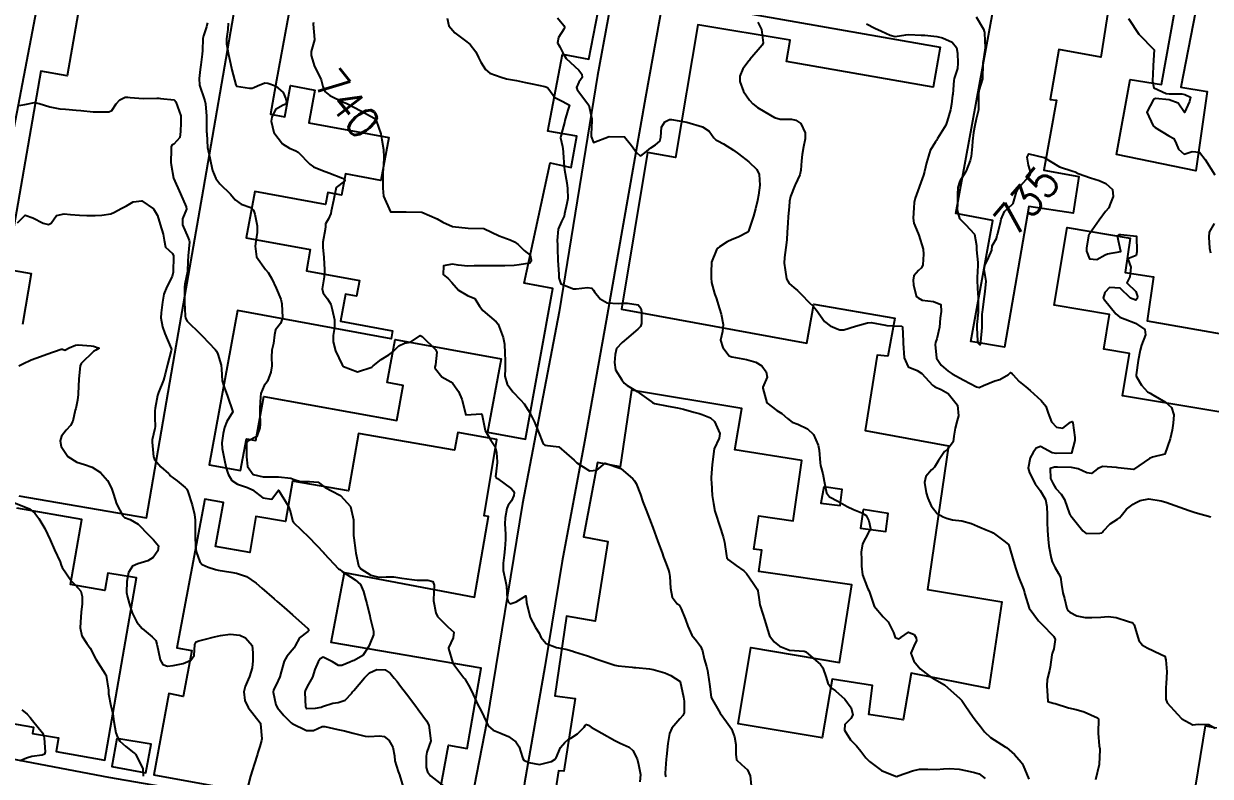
# Model space of a CAD drawing. Header units: metres. Extents: x 307586 to 320046, y 7427249 to 7434250.
# Drawn here: x 310984.7 to 311137.4, y 7432153.3 to 7432250.1 of the extents above; entities that cross this region are included whole.
import ezdxf
from ezdxf.enums import TextEntityAlignment as Align

# ---------------------------------------------------------------- set-up
doc = ezdxf.new("R2010")
doc.units = ezdxf.units.M
doc.header["$MEASUREMENT"] = 0
for name, color, linetype in [('Cotas', 45, 'Continuous'), ('Curvas de Nivel 1m', 11, 'Continuous'), ('Curvas de Nivel 5m', 15, 'Continuous'), ('Edificações', 30, 'Continuous'), ('Vias Primárias', 230, 'Continuous')]:
    doc.layers.add(name, color=color, linetype=linetype)
doc.styles.add('Style-STANDARD', font='STANDARD.shx')

msp = doc.modelspace()

# ---------------------------------------------------------------- linework, layer by layer
at = {"layer": 'Curvas de Nivel 1m', "flags": 128}
for points, elevation in [([(311008.3, 7432250.23), (311008.28, 7432250.12), (311008.17, 7432249.74), (311007.79, 7432248.59), (311007.73, 7432248.23), (311007.66, 7432246.7), (311007.63, 7432246.23), (311007.48, 7432244.86), (311007.38, 7432244.24), (311007.23, 7432243.09), (311007.31, 7432242.24), (311007.92, 7432240.36), (311007.97, 7432240.23), (311008.05, 7432239.84), (311008.19, 7432238.23), (311008.19, 7432236.41), (311008.2, 7432236.23), (311008.22, 7432236), (311008.32, 7432234.22), (311008.61, 7432232.87), (311008.76, 7432232.22), (311008.97, 7432231.24), (311009.38, 7432230.21), (311009.92, 7432229.53), (311011.26, 7432228.19), (311011.9, 7432227.46), (311012.64, 7432226.92), (311013.89, 7432226.47), (311014.23, 7432226.15), (311014.4, 7432225.61), (311014.69, 7432224.14), (311014.7, 7432223.28), (311014.54, 7432222.14), (311014.45, 7432221.52), (311014.63, 7432220.14), (311015.79, 7432218.5), (311016.12, 7432218.13), (311016.6, 7432217.29), (311017.15, 7432216.12), (311017.74, 7432214.68), (311017.87, 7432214.11), (311017.96, 7432212.35), (311017.93, 7432212.11), (311017.71, 7432211.57), (311017.06, 7432210.76), (311016.94, 7432210.12), (311016.81, 7432208.98), (311016.61, 7432208.12), (311016.54, 7432207.23), (311016.58, 7432206.12), (311016.45, 7432205.3), (311016.05, 7432204.13), (311015.87, 7432203.87), (311015.61, 7432203.57), (311015.18, 7432202.55), (311015.12, 7432202.13), (311015.05, 7432200.66), (311015.07, 7432200.14), (311015.09, 7432198.6), (311015.06, 7432198.13), (311014.65, 7432197.02), (311013.53, 7432196.42), (311013.34, 7432196.15), (311013.33, 7432194.31), (311013.36, 7432194.15), (311013.37, 7432194.03), (311013.48, 7432193.16), (311014.21, 7432192.14), (311015.47, 7432191.81), (311015.79, 7432191.81), (311017.47, 7432191.84), (311019.03, 7432191.65), (311019.47, 7432191.5), (311020.3, 7432191.23), (311021.46, 7432191.24), (311022.55, 7432191.13), (311023.46, 7432190.47), (311024.27, 7432190.02), (311025.44, 7432189.43), (311026.72, 7432188), (311027.12, 7432186.28), (311027.12, 7432185.99), (311027.11, 7432184.27), (311027.13, 7432183.99), (311027.36, 7432182.33), (311027.42, 7432181.99), (311027.75, 7432180.4), (311028.05, 7432179.98), (311029.32, 7432179.19), (311030.36, 7432178.91), (311031.32, 7432178.96), (311032.31, 7432178.94), (311033.32, 7432178.78), (311034.6, 7432178.61), (311035.31, 7432178.53), (311036.66, 7432178.53), (311037.31, 7432178.35), (311037.48, 7432177.87), (311037.41, 7432175.99), (311037.41, 7432175.87), (311037.71, 7432174.31), (311037.93, 7432173.86), (311039.24, 7432172.54), (311040, 7432171.83), (311039.93, 7432171.13), (311039.34, 7432169.84), (311039.33, 7432169.72), (311039.88, 7432167.83), (311041.17, 7432166.14), (311041.32, 7432165.97), (311041.42, 7432165.82), (311042.06, 7432164.71), (311042.51, 7432163.8), (311043.12, 7432162.48), (311043.5, 7432161.79), (311043.9, 7432160.98), (311044.45, 7432159.78), (311045.08, 7432159.23), (311045.95, 7432158.89), (311047.07, 7432158.4), (311047.98, 7432157.74), (311048.42, 7432157.1), (311048.84, 7432155.72), (311048.9, 7432155.58), (311049.04, 7432155.39), (311049.68, 7432155.07), (311051.03, 7432154.8), (311052.57, 7432155.21), (311053.04, 7432155.49), (311053.13, 7432155.58), (311053.18, 7432155.67), (311053.73, 7432156.98), (311054.29, 7432157.66), (311054.71, 7432158.01), (311055.07, 7432158.22), (311055.95, 7432158.77), (311056.79, 7432159.63), (311056.91, 7432159.81), (311057.1, 7432159.98), (311057.34, 7432159.87), (311057.69, 7432159.62), (311059.08, 7432158.83), (311060.74, 7432157.91), (311061.07, 7432157.74), (311061.41, 7432157.57), (311062.56, 7432157.06), (311063.05, 7432156.63), (311063.61, 7432155.54), (311063.78, 7432154.8), (311064.02, 7432153.54), (311063.96, 7432152.59)], 742), ([(311010.97, 7432250.19), (311010.95, 7432249.41), (311010.78, 7432248.19), (311010.77, 7432247.56), (311011.01, 7432246.19), (311011.28, 7432245.01), (311011.45, 7432244.19), (311011.97, 7432242.28), (311012.01, 7432242.18), (311012.07, 7432242.08), (311013.74, 7432241.82), (311014.07, 7432241.84), (311014.3, 7432241.92), (311014.77, 7432242.14), (311015.7, 7432242.51), (311016.08, 7432242.5), (311017.08, 7432242.12), (311018.06, 7432241.29), (311018.41, 7432240.46), (311018.47, 7432240.1), (311018.38, 7432239.78), (311018.05, 7432239.64), (311017.06, 7432239.09), (311016.59, 7432238.12), (311016.53, 7432237.61), (311016.85, 7432236.12), (311017.98, 7432234.69), (311018.89, 7432234.1), (311019.67, 7432233.79), (311019.97, 7432233.59), (311021.5, 7432232.06), (311021.95, 7432231.7), (311023.13, 7432231.23), (311023.94, 7432230.93), (311025.68, 7432230.27), (311025.93, 7432230.1), (311025.99, 7432230.01), (311025.99, 7432229.95), (311025.93, 7432229.88), (311024.88, 7432229.06), (311024.67, 7432228.02), (311024.55, 7432227.37), (311024.25, 7432226.03), (311024.17, 7432225.73), (311023.87, 7432225.04), (311023.52, 7432224.37), (311023.5, 7432224.04), (311023.47, 7432223.66), (311023.16, 7432222.04), (311023.14, 7432221.36), (311023.28, 7432220.04), (311023.36, 7432218.46), (311023.37, 7432218.04), (311023.32, 7432217.58), (311023.08, 7432216.04), (311023.2, 7432215.48), (311023.75, 7432214.75), (311024.21, 7432214.03), (311024.38, 7432213.38), (311024.65, 7432212.02), (311024.67, 7432211.05), (311024.49, 7432210.02), (311024.5, 7432209.2), (311024.81, 7432208.02), (311025.65, 7432206.24), (311025.83, 7432206.01), (311027.64, 7432205.33), (311029.46, 7432205.96), (311029.64, 7432206.12), (311030.66, 7432206.94), (311031.66, 7432207.51), (311032.16, 7432207.93), (311032.92, 7432208.68), (311033.68, 7432209.01), (311034.43, 7432209.16), (311035.52, 7432209.89), (311035.6, 7432209.98), (311035.69, 7432210.03), (311035.95, 7432209.89), (311037.67, 7432208.22), (311037.83, 7432207.87), (311037.65, 7432206.25), (311037.58, 7432205.94), (311037.58, 7432205.87), (311037.64, 7432205.71), (311038.47, 7432204.7), (311039.63, 7432204.05), (311039.9, 7432203.84), (311040.64, 7432202.8), (311041.04, 7432201.83), (311041.57, 7432199.82), (311043.57, 7432199.93), (311043.65, 7432199.79), (311043.66, 7432199.7), (311044.03, 7432197.79), (311044.77, 7432196.54), (311045.3, 7432195.77), (311045.51, 7432194.94), (311045.61, 7432193.77), (311045.61, 7432193.66), (311045.48, 7432192.57), (311045.4, 7432191.84), (311045.42, 7432191.77), (311045.47, 7432191.72), (311045.64, 7432191.6), (311047.46, 7432190.28), (311047.71, 7432190), (311047.78, 7432189.75), (311047.75, 7432189.44), (311047.44, 7432188.76), (311047.01, 7432188.17), (311046.86, 7432187.76), (311046.61, 7432186.56), (311046.57, 7432185.76), (311046.67, 7432184.47), (311046.68, 7432183.76), (311046.57, 7432182.55), (311046.5, 7432181.76), (311046.37, 7432180.74), (311046.37, 7432179.76), (311046.66, 7432178.41), (311046.78, 7432177.76), (311046.9, 7432176.14), (311047, 7432175.75), (311047.28, 7432175.48), (311048.03, 7432175.74), (311049.29, 7432176.52), (311049.36, 7432175.72), (311049.36, 7432175.64), (311049.86, 7432173.71), (311050.51, 7432172.44), (311050.99, 7432171.7), (311051.23, 7432171.2), (311051.91, 7432170.38), (311053.21, 7432169.86), (311054.44, 7432169.66), (311055.21, 7432169.45), (311055.54, 7432169.32), (311057.2, 7432168.78), (311058.44, 7432168.36), (311059.19, 7432168.1), (311060.74, 7432167.58), (311061.18, 7432167.49), (311062.95, 7432167.33), (311063.18, 7432167.31), (311063.44, 7432167.29), (311065.18, 7432167.13), (311065.65, 7432167.05), (311067.17, 7432166.62), (311067.94, 7432166.27), (311069.16, 7432165.48), (311069.57, 7432163.48), (311069.64, 7432162.97), (311069.65, 7432161.47), (311069.48, 7432161.1), (311069.11, 7432160.7), (311068.06, 7432159.5), (311067.76, 7432158.82), (311067.56, 7432157.5), (311067.38, 7432155.84), (311067.34, 7432155.51), (311067.2, 7432153.68), (311067.22, 7432153.51), (311067.32, 7432153.21)], 741), ([(311039.15, 7432250.83), (311039.38, 7432249.85), (311040.16, 7432248.94), (311041.71, 7432247.82), (311042.14, 7432247.44), (311042.83, 7432246.51), (311043.21, 7432245.8), (311043.5, 7432245.18), (311044.11, 7432244.23), (311044.67, 7432243.78), (311046.09, 7432243.24), (311046.8, 7432243.05), (311048.09, 7432242.81), (311049.25, 7432242.57), (311050.08, 7432242.4), (311051.72, 7432242.07), (311052.08, 7432241.91), (311052.25, 7432241.7), (311053, 7432240.62), (311054.06, 7432240.12), (311054.89, 7432239.66), (311054.7, 7432239), (311054.29, 7432237.67), (311054.25, 7432237.44), (311054.01, 7432236.47), (311053.78, 7432235.67), (311053.76, 7432235.43), (311053.99, 7432234.33), (311054.08, 7432233.67), (311054.09, 7432233.57), (311054.23, 7432231.67), (311054.28, 7432231.34), (311054.54, 7432229.66), (311054.65, 7432228.94), (311054.7, 7432227.66), (311054.58, 7432226.98), (311054.27, 7432225.67), (311054.2, 7432225.35), (311053.87, 7432224.69), (311053.44, 7432223.68), (311053.3, 7432222.22), (311053.34, 7432221.68), (311053.36, 7432221.21), (311053.41, 7432219.68), (311053.54, 7432217.92), (311053.54, 7432217.67), (311053.55, 7432217.44), (311053.77, 7432216.68), (311055.41, 7432216.01), (311055.77, 7432216), (311057.24, 7432216.17), (311057.77, 7432216.12), (311057.99, 7432215.85), (311058.13, 7432215.62), (311058.87, 7432214.73), (311059.75, 7432214.22), (311061.18, 7432214.15), (311061.75, 7432214.17), (311062.35, 7432214.17), (311063.75, 7432213.94), (311064.1, 7432213.55), (311064.17, 7432213.12), (311064.18, 7432211.55), (311064.06, 7432211.19), (311063.71, 7432210.85), (311062.22, 7432209.57), (311061.94, 7432209.33), (311061.69, 7432209.13), (311060.93, 7432208.33), (311060.78, 7432207.59), (311060.69, 7432206.55), (311060.83, 7432205.59), (311061.63, 7432204.3), (311061.95, 7432203.9), (311062.34, 7432203.57), (311063.61, 7432202.79), (311065.43, 7432201.53), (311065.59, 7432201.41), (311065.84, 7432201.28), (311067.59, 7432200.94), (311068.81, 7432200.72), (311069.58, 7432200.53), (311070.9, 7432200.15), (311071.58, 7432199.97), (311071.99, 7432199.87), (311073.04, 7432199.44), (311073.57, 7432198.96), (311074.23, 7432197.42), (311074.17, 7432196.79), (311073.52, 7432195.43), (311073.24, 7432193.43), (311073.15, 7432191.76), (311073.15, 7432191.43), (311073.16, 7432191.12), (311073.28, 7432189.43), (311073.44, 7432188.38), (311073.62, 7432187.43), (311073.7, 7432187.15), (311074.26, 7432185.42), (311074.69, 7432184.12), (311074.86, 7432183.42), (311075.09, 7432181.68), (311075.16, 7432181.41), (311075.35, 7432181.13), (311076.34, 7432180.41), (311077.34, 7432179.74), (311077.52, 7432179.57), (311077.68, 7432179.38), (311078.52, 7432178.16), (311079.04, 7432177.36), (311079.12, 7432177.18), (311079.29, 7432176.02), (311079.39, 7432175.36), (311079.42, 7432175.22), (311080.06, 7432173.35), (311080.39, 7432172.2), (311080.66, 7432171.35), (311081.23, 7432170.6), (311081.93, 7432170.04), (311083.22, 7432169.53), (311085.12, 7432169.38), (311085.21, 7432169.35), (311085.31, 7432169.29), (311087.19, 7432167.67), (311087.49, 7432167.27), (311087.93, 7432166.01), (311088.16, 7432165.26), (311088.59, 7432164.68), (311089.15, 7432164.27), (311090.32, 7432163.23), (311091.13, 7432162.11), (311091.38, 7432161.22), (311091.11, 7432160.73), (311090.35, 7432159.97), (311090.28, 7432159.23), (311091.07, 7432157.98), (311091.83, 7432157.21), (311092.4, 7432156.54), (311093.05, 7432155.69), (311093.52, 7432155.19), (311095.03, 7432154.06), (311096.87, 7432153.3), (311097.02, 7432153.28), (311097.21, 7432153.34), (311099.03, 7432154.01), (311099.94, 7432154.2), (311101.03, 7432154.19), (311102.11, 7432154.16), (311103.03, 7432154.25), (311103.79, 7432154.31), (311105.03, 7432154.23), (311106.06, 7432154.01), (311107.03, 7432153.78), (311107.6, 7432153.6), (311108.39, 7432153.01)], 739), ([(311053.38, 7432250.88), (311054.18, 7432249.92), (311054.25, 7432249.67), (311054.25, 7432249.6), (311054.17, 7432249.42), (311053.49, 7432248.35), (311053.36, 7432247.68), (311053.64, 7432247.18), (311054.13, 7432246.2), (311054.48, 7432245.67), (311056.11, 7432244.15), (311056.5, 7432243.65), (311056.52, 7432243.23), (311056.09, 7432242.61), (311055.82, 7432241.91), (311055.88, 7432241.65), (311056.07, 7432241.43), (311057.39, 7432239.64), (311057.78, 7432237.88), (311057.76, 7432237.63), (311057.69, 7432235.94), (311057.71, 7432235.63), (311057.99, 7432234.83), (311060, 7432235.6), (311062, 7432235.58), (311062.89, 7432234.47), (311063.51, 7432233.56), (311063.98, 7432233.14), (311064.26, 7432233.27), (311064.59, 7432233.54), (311065.38, 7432234.15), (311065.99, 7432234.55), (311066.51, 7432235.01), (311066.64, 7432235.52), (311066.73, 7432236.81), (311067.17, 7432237.52), (311067.75, 7432237.79), (311068.03, 7432237.8), (311070.02, 7432237.48), (311072.02, 7432236.86), (311072.87, 7432236.3), (311073.49, 7432235.44), (311073.75, 7432235.18), (311074, 7432235.07), (311074.74, 7432234.68), (311075.99, 7432233.85), (311076.64, 7432233.4), (311077.97, 7432232.38), (311079, 7432231.37), (311079.31, 7432230.73), (311079.38, 7432229.37), (311079.22, 7432228.06), (311079.08, 7432227.37), (311078.82, 7432226.3), (311078.57, 7432225.38), (311077.93, 7432223.46), (311077.92, 7432223.39), (311077.9, 7432223.35), (311077.86, 7432223.31), (311076.6, 7432222.66), (311075.85, 7432222.35), (311075.19, 7432222.07), (311074.2, 7432221.43), (311074, 7432221.26), (311073.83, 7432221.05), (311073.19, 7432219.44), (311073.12, 7432218.12), (311073.13, 7432217.44), (311073.18, 7432216.84), (311073.55, 7432215.43), (311073.6, 7432215.27), (311073.76, 7432214.84), (311074.21, 7432213.43), (311074.4, 7432212.76), (311074.66, 7432211.42), (311074.57, 7432210.55), (311074.32, 7432209.42), (311074.63, 7432208.47), (311075.45, 7432207.41), (311075.66, 7432207.31), (311075.78, 7432207.29), (311077.66, 7432206.92), (311078.87, 7432206.58), (311079.65, 7432206.11), (311080.22, 7432205.35), (311080.32, 7432204.67), (311079.8, 7432203.36), (311079.76, 7432203.22), (311080.3, 7432201.35), (311081.58, 7432200.35), (311082.21, 7432199.97), (311082.97, 7432199.32), (311083.57, 7432198.88), (311084.27, 7432198.6), (311085.55, 7432198.02), (311086.28, 7432197.28), (311086.92, 7432195.89), (311087.04, 7432195.27), (311087.15, 7432193.63), (311087.21, 7432193.27), (311087.49, 7432192.21), (311087.67, 7432191.27), (311087.96, 7432189.76), (311088.38, 7432189.26), (311089.44, 7432188.7), (311090.64, 7432188.02), (311091.43, 7432187.62), (311092.53, 7432187.2), (311093.09, 7432186.87), (311093.41, 7432186.15), (311093.62, 7432185.19), (311093.61, 7432184.98), (311093.4, 7432184.67), (311092.6, 7432183.2), (311092.44, 7432182.13), (311092.47, 7432181.2), (311092.47, 7432180.33), (311092.62, 7432179.2), (311093.31, 7432177.4), (311093.42, 7432177.19), (311093.49, 7432177), (311094.12, 7432175.18), (311095.27, 7432173.82), (311095.92, 7432173.16), (311096.61, 7432171.79), (311096.81, 7432171.15), (311097.23, 7432170.98), (311097.53, 7432171.15), (311098.54, 7432171.83), (311099.24, 7432171.52), (311099.53, 7432171.12), (311099.57, 7432170.78), (311099.22, 7432170.02), (311098.84, 7432169.13), (311099.2, 7432168.12), (311100.04, 7432167.11), (311101.17, 7432166.22), (311101.87, 7432165.79), (311103.16, 7432165.07), (311105.15, 7432163.32), (311105.38, 7432163.05), (311105.91, 7432162.26), (311106.75, 7432161.03), (311107.11, 7432160.58), (311107.8, 7432159.72), (311108.31, 7432159.01), (311109.08, 7432158.28), (311110.96, 7432157.09), (311111.06, 7432157.03), (311111.13, 7432156.98), (311112.17, 7432156.08), (311113.04, 7432155.1), (311113.15, 7432154.95), (311113.3, 7432154.69), (311114.03, 7432152.94)], 738), ([(311079.15, 7432250.35), (311079.59, 7432249.37), (311079.82, 7432247.69), (311079.69, 7432247.37), (311078.12, 7432245.52), (311078.06, 7432245.45), (311078.02, 7432245.39), (311077.2, 7432244.31), (311076.81, 7432243.4), (311076.82, 7432242.68), (311077.3, 7432241.4), (311078.06, 7432240.31), (311078.51, 7432239.83), (311079.08, 7432239.37), (311080.04, 7432238.79), (311081.3, 7432238.08), (311082.03, 7432237.85), (311083.49, 7432237.85), (311084.03, 7432237.74), (311084.65, 7432237.3), (311085.21, 7432236.1), (311085.24, 7432235.3), (311085.02, 7432234.27), (311084.86, 7432233.3), (311084.76, 7432232.51), (311084.66, 7432231.3), (311084.56, 7432230.69), (311083.93, 7432229.41), (311083.88, 7432229.31), (311083.33, 7432227.9), (311083.22, 7432227.32), (311083.16, 7432226.59), (311083.06, 7432225.32), (311083, 7432224.45), (311082.92, 7432223.32), (311082.86, 7432222.31), (311082.76, 7432221.33), (311082.55, 7432220.06), (311082.54, 7432219.33), (311082.67, 7432218.46), (311082.84, 7432217.32), (311083.18, 7432216.72), (311083.77, 7432216.21), (311084.26, 7432215.79), (311084.74, 7432215.3), (311085.75, 7432214.27), (311086.25, 7432213.78), (311086.7, 7432213.28), (311087.72, 7432211.83), (311088.44, 7432211.26), (311089.34, 7432210.87), (311089.71, 7432210.75), (311090.19, 7432210.76), (311091.71, 7432211.22), (311093.27, 7432211.64), (311093.72, 7432211.69), (311095.55, 7432211.34), (311095.72, 7432211.31), (311097.66, 7432211.2), (311097.71, 7432211.19), (311097.74, 7432211.15), (311097.82, 7432209.28), (311097.83, 7432209.15), (311097.83, 7432209.01), (311097.97, 7432207.15), (311098.5, 7432205.99), (311099.65, 7432205.49), (311100.24, 7432205.11), (311101.63, 7432203.61), (311101.93, 7432203.4), (311102.71, 7432203.08), (311103.62, 7432202.56), (311104.84, 7432201.06), (311104.94, 7432199.69), (311104.8, 7432199.06), (311104.54, 7432198.08), (311104.34, 7432197.06), (311104.28, 7432196.32), (311103.53, 7432195.36), (311103.16, 7432195.08), (311102.38, 7432193.95), (311101.87, 7432193.09), (311101.72, 7432192.88), (311101.5, 7432192.71), (311100.74, 7432191.85), (311100.58, 7432191.11), (311100.79, 7432189.77), (311101, 7432189.1), (311101.44, 7432188.08), (311102.21, 7432187.09), (311103, 7432186.66), (311103.42, 7432186.5), (311104.19, 7432186.28), (311105.41, 7432186.16), (311106.63, 7432185.82), (311107.41, 7432185.48), (311107.72, 7432185.34), (311108.54, 7432185.01), (311109.15, 7432184.75), (311109.4, 7432184.61), (311110.8, 7432183.58), (311111.38, 7432183.11), (311111.42, 7432183.02), (311111.44, 7432182.98), (311111.46, 7432182.9), (311112.04, 7432180.97), (311112.34, 7432179.97), (311112.69, 7432178.96), (311113.31, 7432177.39), (311113.46, 7432176.95), (311113.5, 7432176.75), (311114.05, 7432174.94), (311115.27, 7432173.29), (311115.62, 7432172.93), (311117.24, 7432171.28), (311117.42, 7432170.91), (311117.22, 7432169.69), (311117.03, 7432169.1), (311116.98, 7432168.91), (311116.75, 7432167.35), (311116.67, 7432166.92), (311116.35, 7432165.74), (311116.32, 7432164.92), (311116.42, 7432163.65), (311116.47, 7432162.92), (311117.14, 7432162.71), (311117.41, 7432162.64), (311119.13, 7432162.11), (311120.12, 7432161.87), (311121.12, 7432161.58), (311122.86, 7432160.83), (311122.98, 7432160.7), (311122.93, 7432158.83), (311123.07, 7432157.21), (311123.13, 7432156.83), (311123.13, 7432156.76), (311123.04, 7432154.83), (311122.58, 7432152.84)], 737), ([(311093.11, 7432250.13), (311094.18, 7432249.57), (311095.06, 7432249.18), (311096.16, 7432248.64), (311096.83, 7432248.5), (311098.17, 7432248.71), (311098.57, 7432248.74), (311100.17, 7432248.68), (311100.62, 7432248.66), (311102.16, 7432248.5), (311102.92, 7432248.33), (311104.15, 7432247.75), (311104.7, 7432247.06), (311104.84, 7432246.36), (311104.89, 7432245.06), (311104.82, 7432244.36), (311104.41, 7432243.07), (311104.36, 7432242.81), (311104.22, 7432241.07), (311104.2, 7432240.94), (311104.06, 7432239.76), (311103.92, 7432239.07), (311103.52, 7432237.59), (311103.31, 7432237.08), (311102.27, 7432235.36), (311102.11, 7432235.1), (311102, 7432234.95), (311101.3, 7432233.8), (311101.08, 7432233.11), (311100.86, 7432232.22), (311100.58, 7432231.11), (311100.44, 7432230.63), (311099.93, 7432229.22), (311099.9, 7432229.12), (311099.37, 7432227.67), (311099.26, 7432227.13), (311099.21, 7432226.44), (311099.14, 7432225.13), (311099.22, 7432224.47), (311099.77, 7432223.12), (311099.86, 7432222.93), (311100.42, 7432221.11), (311100.46, 7432220.48), (311100.35, 7432219.11), (311100.22, 7432218.7), (311099.8, 7432218.37), (311099.23, 7432217.69), (311099.12, 7432217.13), (311099.19, 7432216.54), (311099.52, 7432215.12), (311099.61, 7432214.97), (311099.76, 7432214.84), (311100.29, 7432214.58), (311101.76, 7432214.41), (311102.67, 7432214.01), (311102.73, 7432213.09), (311102.59, 7432212.23), (311102.52, 7432211.09), (311102.18, 7432209.57), (311102, 7432209.1), (311101.94, 7432208.84), (311102.14, 7432207.09), (311102.75, 7432206.18), (311103.65, 7432205.41), (311104.16, 7432205.06), (311105.63, 7432204.26), (311107.27, 7432203.39), (311107.63, 7432203.34), (311108.18, 7432203.57), (311109.63, 7432204.2), (311110.26, 7432204.37), (311111.41, 7432204.98), (311111.52, 7432205.11), (311111.65, 7432205.24), (311111.82, 7432205.16), (311111.94, 7432204.98), (311112.76, 7432204.09), (311113.63, 7432203.39), (311114.17, 7432202.94), (311115.6, 7432201.66), (311116.2, 7432200.92), (311116.5, 7432200.01), (311116.91, 7432198.92), (311117.56, 7432198.2), (311118.39, 7432198.07), (311119.38, 7432198.88), (311119.57, 7432198.94), (311119.65, 7432198.88), (311119.69, 7432198.76), (311119.94, 7432196.88), (311119.91, 7432196.51), (311119.52, 7432194.88), (311117.52, 7432194.83), (311117.02, 7432194.92), (311115.53, 7432195.72), (311114.95, 7432195.51), (311114.55, 7432194.94), (311114.17, 7432194.29), (311113.94, 7432192.95), (311114.08, 7432192.36), (311114.84, 7432190.94), (311115.46, 7432190.08), (311116.15, 7432188.92), (311116.34, 7432188.02), (311116.35, 7432186.92), (311116.38, 7432185.95), (311116.43, 7432184.92), (311116.5, 7432183.81), (311116.59, 7432182.92), (311116.9, 7432181.38), (311117.03, 7432180.91), (311117.35, 7432180.19), (311117.84, 7432179.4), (311118.07, 7432178.9), (311118.22, 7432177.99), (311118.4, 7432176.89), (311118.6, 7432176.19), (311118.9, 7432174.89), (311119.03, 7432174.63), (311119.28, 7432174.41), (311120.2, 7432173.95), (311121.27, 7432173.73), (311122.13, 7432173.71), (311123.27, 7432173.78), (311124.22, 7432173.87), (311125.27, 7432173.72), (311126.84, 7432173.22), (311127.27, 7432173.09), (311127.45, 7432172.97), (311127.55, 7432172.79), (311127.69, 7432172.35), (311128.18, 7432170.78), (311128.64, 7432170.18), (311129.22, 7432169.81), (311130.97, 7432168.99), (311131.21, 7432168.89), (311131.33, 7432168.85), (311131.52, 7432168.74), (311131.65, 7432168.29), (311131.77, 7432166.73), (311131.68, 7432165.25), (311131.64, 7432164.73), (311131.63, 7432163.22), (311131.81, 7432162.73), (311133.12, 7432161.28), (311133.68, 7432160.7), (311135.11, 7432159.92), (311135.79, 7432160), (311137.11, 7432159.96), (311137.93, 7432159.49)], 736), ([(311126.82, 7432250.8), (311128.17, 7432248.79), (311130.14, 7432246.76), (311130, 7432244.76), (311129.99, 7432244.63), (311129.91, 7432242.76), (311130.09, 7432241.88), (311131.67, 7432241.16), (311132.08, 7432241.13), (311133.7, 7432241.09), (311134.08, 7432241.02), (311134.82, 7432240.7), (311134.67, 7432240.11), (311134.05, 7432238.71), (311133.23, 7432239.89), (311132.07, 7432240.34), (311130.3, 7432240.52), (311130.07, 7432240.4), (311129.21, 7432238.77), (311130.03, 7432236.99), (311130.27, 7432236.76), (311132.01, 7432235.71), (311132.66, 7432235.38), (311132.96, 7432234.73), (311133.29, 7432234.01), (311133.99, 7432233.35), (311135.02, 7432233.67), (311135.99, 7432233.6), (311136.69, 7432232.68), (311137.95, 7432230.67)], 734), ([(310984.04, 7432239.62), (310984.81, 7432239.73), (310986.05, 7432239.99), (310986.65, 7432239.88), (310988.04, 7432239.42), (310989.3, 7432239.19), (310990.03, 7432239.12), (310991.44, 7432239.02), (310992.03, 7432238.97), (310993.61, 7432238.81), (310994.03, 7432238.78), (310995.62, 7432238.78), (310996.03, 7432238.98), (310996.57, 7432239.84), (310997.03, 7432240.36), (310997.74, 7432240.67), (310998.06, 7432240.68), (310998.36, 7432240.65), (311000.05, 7432240.5), (311001.81, 7432240.55), (311002.06, 7432240.54), (311002.28, 7432240.52), (311004.05, 7432240.32), (311004.12, 7432240.27), (311004.23, 7432240.09), (311004.88, 7432238.26), (311004.89, 7432237.38), (311004.85, 7432236.26), (311004.75, 7432235.51), (311003.98, 7432234.65), (311003.75, 7432234.5), (311003.65, 7432234.27), (311003.66, 7432233.96), (311003.62, 7432232.27), (311003.66, 7432231.98), (311003.93, 7432230.27), (311004.84, 7432228.26), (311005.59, 7432226.55), (311005.6, 7432226.25), (311005.11, 7432225.01), (311005.12, 7432224.26), (311005.84, 7432222.57), (311005.97, 7432222.25), (311006, 7432222.08), (311005.85, 7432220.25), (311005.85, 7432220.22), (311005.8, 7432219.56), (311005.73, 7432218.3), (311005.73, 7432218.25), (311005.39, 7432216.64), (311005.35, 7432216.25), (311005.34, 7432214.65), (311005.34, 7432214.25), (311005.44, 7432212.53), (311005.49, 7432212.25), (311005.71, 7432211.85), (311007.37, 7432210.23), (311007.69, 7432209.92), (311009.31, 7432208.21), (311009.46, 7432208.01), (311009.66, 7432207.6), (311010.09, 7432206.2), (311010.13, 7432205.7), (311010.19, 7432204.19), (311010.45, 7432203.35), (311010.91, 7432202.19), (311011.57, 7432200.18), (311010.81, 7432198.93), (311010.52, 7432198.19), (311010.32, 7432197.41), (311010.17, 7432196.19), (311010.22, 7432195.49), (311010.48, 7432194.19), (311010.74, 7432192.93), (311010.96, 7432192.19), (311011.46, 7432191.37), (311012.16, 7432190.87), (311013.46, 7432190.47), (311014.1, 7432190.14), (311015.44, 7432189.13), (311016.61, 7432188.94), (311017.45, 7432190.11), (311018.71, 7432188.09), (311018.91, 7432187.58), (311019.29, 7432186.08), (311019.34, 7432186.02), (311019.4, 7432185.96), (311021.38, 7432184.06), (311023.28, 7432182.03), (311023.31, 7432181.99), (311023.35, 7432181.96), (311025.19, 7432180.01), (311025.33, 7432179.89), (311025.67, 7432179.66), (311027.31, 7432178.56), (311027.99, 7432177.98), (311028.38, 7432177.06), (311028.69, 7432175.97), (311028.83, 7432175.52), (311029.19, 7432173.96), (311029.26, 7432173.67), (311029.69, 7432171.96), (311029.7, 7432171.49), (311029.22, 7432170.35), (311029.05, 7432169.96), (311028.32, 7432168.85), (311027.19, 7432168.18), (311027.04, 7432168.13), (311026.65, 7432168), (311025.62, 7432167.57), (311025.18, 7432167.57), (311024.42, 7432168.02), (311023.19, 7432168.63), (311022.83, 7432168.4), (311022.57, 7432168.04), (311022.15, 7432167.03), (311021.84, 7432166.05), (311021.15, 7432164.86), (311020.9, 7432164.31), (311020.85, 7432164.06), (311020.93, 7432162.24), (311021, 7432162.06), (311021.11, 7432162), (311022.22, 7432162.04), (311022.95, 7432162.2), (311023.12, 7432162.27), (311024.43, 7432162.71), (311025.12, 7432162.77), (311026.05, 7432163.08), (311026.88, 7432163.99), (311026.98, 7432164.16), (311027.15, 7432164.34), (311028.54, 7432165.97), (311029.17, 7432166.59), (311030.09, 7432167.03), (311031.17, 7432167.01), (311031.81, 7432166.57), (311032.36, 7432165.92), (311032.72, 7432165.48), (311033.15, 7432164.91), (311033.91, 7432163.9), (311035.12, 7432162.32), (311035.45, 7432161.89), (311036.52, 7432160.45), (311036.8, 7432159.87), (311037.06, 7432157.87), (311036.54, 7432156.38), (311036.44, 7432155.88), (311036.46, 7432154.44), (311036.62, 7432153.87), (311037.02, 7432153.36), (311038.93, 7432151.84)], 743), ([(310983.85, 7432224.51), (310984.87, 7432225.5), (310985.86, 7432225.14), (310987.19, 7432224.48), (310987.85, 7432224.31), (310988.19, 7432224.46), (310988.87, 7432225.45), (310989.87, 7432225.67), (310990.7, 7432225.6), (310991.87, 7432225.51), (310992.81, 7432225.47), (310993.87, 7432225.46), (310994.74, 7432225.51), (310995.87, 7432225.67), (310996.37, 7432225.87), (310997.23, 7432226.36), (310997.66, 7432226.58), (310997.89, 7432226.7), (310998.76, 7432227.21), (310999.89, 7432227.36), (311001.35, 7432226.31), (311001.87, 7432225.46), (311002.23, 7432224.29), (311002.6, 7432223.05), (311002.76, 7432222.29), (311002.91, 7432221.37), (311003.82, 7432220.58), (311003.94, 7432220.27), (311003.96, 7432220.12), (311003.92, 7432218.27), (311003.9, 7432218.15), (311003.78, 7432217.62), (311003.1, 7432216.28), (311002.7, 7432215.33), (311002.53, 7432214.29), (311002.35, 7432212.92), (311002.32, 7432212.29), (311002.54, 7432211.12), (311002.82, 7432210.28), (311003.66, 7432208.34), (311003.69, 7432208.27), (311003.69, 7432208.24), (311003.66, 7432208.1), (311003.17, 7432206.28), (311002.86, 7432205.04), (311002.65, 7432204.28), (311002.01, 7432202.7), (311001.87, 7432202.3), (311001.58, 7432200.65), (311001.53, 7432200.34), (311001.53, 7432200.3), (311001.56, 7432199.44), (311001.58, 7432198.3), (311001.54, 7432198.04), (311001.22, 7432196.61), (311001.2, 7432196.3), (311001.39, 7432194.41), (311001.41, 7432194.3), (311001.49, 7432194.07), (311002.3, 7432193.11), (311003.28, 7432192.27), (311003.37, 7432192.17), (311003.47, 7432192.02), (311004.41, 7432191.32), (311005.46, 7432190.47), (311005.64, 7432190.25), (311005.78, 7432189.92), (311006.35, 7432188.24), (311006.65, 7432186.99), (311006.75, 7432186.24), (311006.74, 7432184.88), (311006.72, 7432184.24), (311006.77, 7432182.83), (311006.87, 7432182.23), (311007.34, 7432180.91), (311007.65, 7432180.54), (311008.39, 7432180.21), (311009.33, 7432179.89), (311009.7, 7432179.83), (311011.32, 7432179.57), (311012.05, 7432179.44), (311013.32, 7432179.01), (311014.57, 7432178.14), (311015.3, 7432177.5), (311016.9, 7432176.11), (311017.28, 7432175.79), (311018.19, 7432175.01), (311019.26, 7432174.08), (311021.24, 7432172.32), (311021.34, 7432172.06), (311021.23, 7432171.92), (311020.18, 7432171.12), (311019.6, 7432170.08), (311019.46, 7432169.83), (311019.2, 7432169.52), (311018.55, 7432168.73), (311018.17, 7432168.1), (311017.8, 7432166.73), (311017.62, 7432166.1), (311017.15, 7432165.08), (311016.81, 7432164.44), (311016.75, 7432164.11), (311017.12, 7432162.49), (311017.32, 7432162.11), (311018.14, 7432161.13), (311019.09, 7432160.17), (311019.21, 7432160.08), (311021.08, 7432159.18), (311021.95, 7432159.18), (311023.09, 7432159.69), (311023.4, 7432159.72), (311025.08, 7432159.33), (311025.94, 7432159.15), (311027.08, 7432158.83), (311028.59, 7432158.44), (311029.07, 7432158.4), (311030.49, 7432158.52), (311031.07, 7432158.42), (311031.66, 7432157.93), (311032.18, 7432157.05), (311032.37, 7432155.92), (311032.42, 7432155.3), (311032.85, 7432153.91), (311033.02, 7432153.49), (311033.5, 7432151.9)], 744), ([(311137.88, 7432224.41), (311137.23, 7432223.32), (311137.18, 7432222.68), (311137.26, 7432221.26), (311137.38, 7432220.67)], 734), ([(310983.42, 7432188.51), (310985.42, 7432187.73), (310986.1, 7432187.17), (310986.62, 7432186.47), (310987.38, 7432185.19), (310987.75, 7432184.46), (310988.09, 7432183.73), (310988.64, 7432182.45), (310989.34, 7432180.88), (310989.47, 7432180.44), (310989.62, 7432180.14), (310990.82, 7432178.42), (310991.3, 7432177.94), (310992, 7432177.12), (310992.2, 7432176.41), (310992.18, 7432175.5), (310992.06, 7432174.41), (310991.96, 7432173.13), (310991.95, 7432172.41), (310992.17, 7432171.36), (310992.79, 7432170.4), (310993.2, 7432169.79), (310993.94, 7432168.38), (310995.16, 7432166.48), (310995.23, 7432166.37), (310995.27, 7432166.26), (310995.58, 7432164.37), (310995.6, 7432163.89), (310995.89, 7432162.36), (310996.15, 7432161.31), (310996.28, 7432160.36), (310996.54, 7432158.89), (310996.72, 7432158.35), (310997.06, 7432157.82), (310997.82, 7432157.11), (310998.86, 7432156.32), (310998.96, 7432156.24), (310999.04, 7432156.13), (310999.99, 7432154.31), (311000.03, 7432153.29)], 746), ([(310984.44, 7432161.83), (310985.1, 7432161.3), (310985.49, 7432160.88), (310985.79, 7432160.48), (310987.07, 7432158.87), (310987.28, 7432158.46), (310987.31, 7432158.2), (310987.43, 7432156.46), (310987.34, 7432156.15), (310987.04, 7432156.03), (310985.7, 7432155.82), (310985.03, 7432155.63), (310984.23, 7432155.29)], 747)]:
    msp.add_lwpolyline(points, dxfattribs=dict(at, elevation=elevation))
at = {"layer": 'Curvas de Nivel 5m', "flags": 128}
for points, elevation in [([(311021.95, 7432250.28), (311021.92, 7432250.06), (311022.08, 7432248.12), (311022.08, 7432248.06), (311021.64, 7432246.56), (311021.64, 7432246.06), (311022.1, 7432244.63), (311022.38, 7432244.06), (311022.93, 7432242.9), (311023.17, 7432242.04), (311023.43, 7432241.41), (311024.06, 7432240.88), (311025.92, 7432240.01), (311026.05, 7432239.95), (311026.17, 7432239.89), (311028.04, 7432238.92), (311029.77, 7432237.96), (311029.92, 7432237.86), (311030.02, 7432237.7), (311030.61, 7432235.95), (311030.75, 7432235.2), (311030.95, 7432233.95), (311031.01, 7432232.9), (311030.96, 7432231.95), (311030.9, 7432230.99), (311030.88, 7432229.95), (311030.9, 7432228.97), (311030.98, 7432227.95), (311031.88, 7432225.94), (311033.88, 7432225.91), (311035.88, 7432225.89), (311037.87, 7432225.04), (311038.6, 7432224.59), (311039.86, 7432224.04), (311041.86, 7432223.82), (311043.86, 7432223.79), (311045.85, 7432222.83), (311047.28, 7432222.32), (311047.84, 7432222.07), (311048.31, 7432221.74), (311049.06, 7432220.97), (311049.82, 7432220.34), (311049.97, 7432219.72), (311049.95, 7432219.58), (311049.81, 7432219.33), (311048.44, 7432219.11), (311047.8, 7432219.04), (311046.57, 7432218.99), (311045.8, 7432218.99), (311044.63, 7432218.96), (311043.8, 7432218.96), (311042.65, 7432218.96), (311041.8, 7432218.93), (311040.56, 7432219.07), (311039.8, 7432219.2), (311038.7, 7432218.96), (311038.64, 7432217.86), (311039.27, 7432217.34), (311039.77, 7432216.85), (311040.62, 7432215.83), (311041.76, 7432215.17), (311042.73, 7432214.78), (311043.3, 7432213.8), (311043.73, 7432213.24), (311045.48, 7432211.77), (311045.71, 7432211.48), (311046.38, 7432209.76), (311046.54, 7432208.91), (311046.6, 7432207.76), (311046.63, 7432206.78), (311046.62, 7432205.76), (311046.6, 7432204.79), (311046.88, 7432203.76), (311047.61, 7432202.78), (311048.61, 7432201.73), (311049.06, 7432201.2), (311049.58, 7432200.41), (311049.98, 7432199.72), (311050.4, 7432198.87), (311050.86, 7432197.71), (311051.53, 7432196.07), (311051.72, 7432195.89), (311053.52, 7432195.67), (311055.51, 7432193.96), (311055.84, 7432193.65), (311057.49, 7432192.62), (311058.43, 7432192.68), (311059.5, 7432193.6), (311061.49, 7432192.91), (311063.05, 7432191.56), (311063.25, 7432191.33), (311063.47, 7432190.97), (311064.04, 7432189.54), (311064.36, 7432188.62), (311064.76, 7432187.54), (311065.41, 7432185.88), (311065.54, 7432185.53), (311065.63, 7432185.3), (311066.28, 7432183.52), (311066.81, 7432182.06), (311067.01, 7432181.51), (311067.34, 7432180.62), (311067.64, 7432179.81), (311067.74, 7432179.5), (311067.83, 7432179), (311067.9, 7432177.5), (311068.12, 7432176.33), (311068.77, 7432175.49), (311069.05, 7432175.25), (311069.28, 7432174.86), (311069.81, 7432173.47), (311070.12, 7432172.61), (311070.65, 7432171.47), (311071.23, 7432170.74), (311071.78, 7432170.02), (311072, 7432169.45), (311072.25, 7432168.39), (311072.54, 7432167.44), (311072.66, 7432166.92), (311072.87, 7432165.43), (311072.91, 7432165.18), (311073.14, 7432163.43), (311074.28, 7432161.42), (311075.1, 7432160.3), (311075.74, 7432159.4), (311076.12, 7432158.36), (311076.29, 7432157.4), (311076.31, 7432156.14), (311076.4, 7432155.4), (311077.04, 7432154.81), (311077.79, 7432154.13), (311078.15, 7432153.37), (311078.29, 7432152.09)], 740), ([(311107.22, 7432251.04), (311108.18, 7432249.42), (311108.28, 7432249.14), (311108.29, 7432249.03), (311108.3, 7432248.9), (311108.38, 7432247.03), (311108.13, 7432245.3), (311108.07, 7432245.08), (311108.07, 7432245.03), (311108.04, 7432243.1), (311108.03, 7432243.03), (311107.59, 7432241.52), (311107.53, 7432241.04), (311107.55, 7432239.54), (311107.53, 7432239.04), (311107.25, 7432237.83), (311107.06, 7432237.04), (311106.91, 7432236.14), (311106.77, 7432235.04), (311106.71, 7432234.33), (311106.59, 7432233.04), (311106.47, 7432232.55), (311105.96, 7432231.19), (311105.91, 7432231.1), (311105.88, 7432231.05), (311105.14, 7432229.86), (311104.87, 7432229.06), (311104.84, 7432228.14), (311104.84, 7432227.06), (311104.8, 7432226.15), (311105.09, 7432225.06), (311105.88, 7432224.29), (311107, 7432223.04), (311107.27, 7432221.61), (311107.26, 7432221.04), (311107.43, 7432219.42), (311107.45, 7432219.03), (311107.35, 7432217.47), (311107.35, 7432217.03), (311107.46, 7432215.34), (311107.48, 7432215.03), (311107.51, 7432213.27), (311107.5, 7432213.03), (311107.32, 7432211.44), (311107.3, 7432211.03), (311107.42, 7432209.3), (311107.48, 7432209.03), (311107.69, 7432208.81), (311107.79, 7432208.93), (311107.82, 7432209.03), (311107.85, 7432209.18), (311108.01, 7432211.03), (311108.02, 7432212.75), (311108.04, 7432213.03), (311108.1, 7432213.38), (311108.3, 7432215.02), (311108.41, 7432215.66), (311108.54, 7432217.02), (311108.28, 7432218.55), (311108.34, 7432219.02), (311108.8, 7432219.99), (311109.23, 7432221.01), (311109.29, 7432221.56), (311109.86, 7432222.5), (311109.94, 7432222.92), (311109.96, 7432223), (311110.37, 7432224.5), (311110.47, 7432224.99), (311110.9, 7432225.98), (311111.9, 7432226.9), (311111.98, 7432226.98), (311112.42, 7432228.48), (311112.69, 7432228.97), (311113.95, 7432230.45), (311114.19, 7432230.71), (311114.28, 7432230.95), (311113.97, 7432231.93), (311113.8, 7432232.95), (311113.99, 7432233.41), (311115.98, 7432232.93), (311117.96, 7432231.71), (311119.66, 7432231.18), (311119.96, 7432231.09), (311120.36, 7432230.88), (311121.95, 7432230.31), (311123.08, 7432229.98), (311123.94, 7432229.59), (311124.77, 7432228.82), (311124.86, 7432227.88), (311124.45, 7432226.82), (311124.3, 7432226.43), (311123.89, 7432225.97), (311123.05, 7432224.84), (311121.87, 7432223.16), (311121.74, 7432222.99), (311121.69, 7432222.86), (311121.45, 7432221.25), (311121.43, 7432220.86), (311121.82, 7432219.89), (311122.77, 7432219.79), (311123.83, 7432220.41), (311124.13, 7432220.53), (311125.83, 7432220.81), (311125.44, 7432222.81), (311125.67, 7432223), (311125.87, 7432223.02), (311127.86, 7432222.79), (311127.89, 7432220.79), (311127.83, 7432220.29), (311126.74, 7432219.88), (311127.14, 7432218.8), (311127.02, 7432217.57), (311126.63, 7432216.8), (311127.77, 7432215.67), (311128.01, 7432215.03), (311127.97, 7432214.79), (311127.76, 7432214.56), (311127.08, 7432214.8), (311125.78, 7432216.1), (311124.4, 7432216.2), (311123.77, 7432215.54), (311123.59, 7432214.83), (311123.65, 7432214.72), (311123.76, 7432214.61), (311125.2, 7432212.82), (311125.74, 7432212.38), (311126.42, 7432212.11), (311127.73, 7432211.62), (311128.95, 7432210.77), (311129.03, 7432210.09), (311128.51, 7432208.78), (311128.35, 7432208.12), (311128.08, 7432206.78), (311127.81, 7432204.95), (311127.83, 7432204.79), (311128.49, 7432203.63), (311129.28, 7432202.77), (311129.62, 7432202.58), (311129.97, 7432202.4), (311131.6, 7432201.44), (311132.39, 7432200.73), (311132.66, 7432199.8), (311132.57, 7432198.72), (311132.45, 7432197.84), (311132.19, 7432196.73), (311131.52, 7432194.74), (311129.92, 7432194.36), (311129.52, 7432194.18), (311127.5, 7432192.79), (311125.5, 7432192.98), (311125.3, 7432193.02), (311123.51, 7432193.17), (311122.85, 7432192.84), (311122.09, 7432192.26), (311121.49, 7432192.33), (311120.36, 7432192.87), (311119.5, 7432193.03), (311117.68, 7432193.08), (311117.5, 7432193.09), (311117.32, 7432193.09), (311116.74, 7432192.92), (311116.78, 7432191.62), (311117.13, 7432190.91), (311117.47, 7432190.34), (311118.17, 7432189.61), (311118.58, 7432188.89), (311119.24, 7432187.06), (311119.35, 7432186.88), (311119.38, 7432186.84), (311119.42, 7432186.79), (311120.94, 7432184.86), (311121.4, 7432184.54), (311123.16, 7432184.6), (311123.4, 7432184.63), (311123.51, 7432184.72), (311123.58, 7432184.83), (311124.47, 7432185.76), (311125.42, 7432186.36), (311125.68, 7432186.54), (311125.9, 7432186.81), (311126.57, 7432187.66), (311127.45, 7432188.3), (311127.75, 7432188.48), (311128.34, 7432188.78), (311129.46, 7432189), (311131.04, 7432188.74), (311131.45, 7432188.61), (311131.64, 7432188.55), (311133.44, 7432187.91), (311134.63, 7432187.51), (311135.43, 7432187.25), (311137.42, 7432186.67)], 735), ([(310984.03, 7432206.11), (310984.83, 7432206.5), (310985.38, 7432206.76), (310985.65, 7432206.87), (310986.82, 7432207.31), (310987.65, 7432207.61), (310989.47, 7432208.26), (310989.66, 7432208.25), (310989.96, 7432208.13), (310990.51, 7432208.43), (310991.33, 7432208.77), (310991.67, 7432208.82), (310993.37, 7432208.7), (310993.67, 7432208.64), (310994.4, 7432208.38), (310993.94, 7432208.11), (310993.66, 7432207.95), (310992.07, 7432206.41), (310991.94, 7432206.12), (310991.77, 7432204.42), (310991.68, 7432202.51), (310991.67, 7432202.42), (310991.59, 7432201.69), (310991.36, 7432200.64), (310991.31, 7432200.42), (310990.98, 7432198.99), (310990.69, 7432198.43), (310990.14, 7432197.83), (310989.53, 7432197.05), (310989.37, 7432196.44), (310989.51, 7432195.71), (310990.35, 7432194.43), (310991.49, 7432193.72), (310992.5, 7432193.43), (310993.48, 7432193.08), (310994.53, 7432192.38), (310995.46, 7432191.36), (310995.97, 7432190.36), (310996.21, 7432189.6), (310996.61, 7432188.36), (310997.41, 7432186.81), (310997.65, 7432186.59), (310998.35, 7432186.34), (310999.39, 7432185.72), (311000.75, 7432184.31), (311001.37, 7432183.74), (311002, 7432182.93), (311001.93, 7432182.29), (311001.34, 7432181.43), (311000.63, 7432181.02), (310999.34, 7432180.65), (310998.69, 7432180.33), (310998.15, 7432179.51), (310997.92, 7432178.34), (310997.9, 7432176.95), (310998.02, 7432176.34), (310998.34, 7432175.26), (310998.64, 7432174.33), (310998.82, 7432173.89), (310999.24, 7432173.12), (310999.93, 7432172.31), (311001.22, 7432171.26), (311001.68, 7432170.75), (311001.82, 7432170.29), (311001.97, 7432169.52), (311002.23, 7432168.28), (311002.57, 7432167.67), (311003.17, 7432167.46), (311003.89, 7432167.55), (311005.18, 7432167.82), (311005.51, 7432167.92), (311006.19, 7432168.24), (311006.6, 7432168.83), (311006.7, 7432170.24), (311006.87, 7432170.58), (311007.22, 7432170.74), (311007.91, 7432170.91), (311009.22, 7432171.22), (311010.01, 7432171.41), (311011.23, 7432171.58), (311012.5, 7432171.44), (311013.22, 7432171.11), (311014.07, 7432170.14), (311014.15, 7432169.18), (311014.16, 7432168.14), (311014.07, 7432167.24), (311013.71, 7432166.14), (311013.55, 7432165.76), (311013.15, 7432164.83), (311013, 7432164.15), (311013.13, 7432163.06), (311013.55, 7432162.15), (311015.09, 7432160.17), (311015.13, 7432160.13), (311015.16, 7432160.06), (311015.3, 7432158.13), (311015.28, 7432157.91), (311015.05, 7432157.13), (311014.81, 7432156.36), (311014.74, 7432156.13), (311014.34, 7432154.83), (311014.11, 7432154.14), (311013.84, 7432153.31), (311013.55, 7432152.14)], 745)]:
    msp.add_lwpolyline(points, dxfattribs=dict(at, elevation=elevation))
at = {"layer": 'Edificações'}
for points in [[(310984.04, 7432189.38), (311000.45, 7432186.54), (311004.12, 7432207.71), (311007.79, 7432228.83), (311011.7, 7432251.4), (311015.19, 7432271.53), (310994.89, 7432275.05), (310994.05, 7432270.23), (310995.12, 7432270.05), (310994.22, 7432264.84), (310993.48, 7432264.97), (310991.99, 7432256.4), (310989.2, 7432256.88), (310988.81, 7432254.62), (310992.12, 7432254.04), (310990.28, 7432243.44), (310986.86, 7432244.03), (310982.44, 7432218.54), (310985.64, 7432217.98), (310984.5, 7432211.41)], [(311022.51, 7432271.75), (311017.22, 7432242.87), (311016.41, 7432238.5), (311018.26, 7432238.16), (311018.99, 7432242.18), (311022.13, 7432241.6), (311021.36, 7432237.4), (311031.65, 7432235.51), (311030.64, 7432229.98), (311026.06, 7432230.82), (311025.56, 7432228.09), (311023.79, 7432228.42), (311023.5, 7432226.89), (311014.41, 7432228.55), (311013.31, 7432222.57), (311021.53, 7432221.06), (311021.04, 7432218.35), (311027.88, 7432217.1), (311027.51, 7432215.08), (311026.06, 7432215.34), (311025.42, 7432211.84), (311032.14, 7432210.61), (311031.96, 7432209.6), (311012.18, 7432213.23), (311008.54, 7432193.39), (311012.58, 7432192.66), (311013.32, 7432196.73), (311014.54, 7432196.51), (311015.57, 7432202.18), (311032.68, 7432199.07), (311033.5, 7432203.57), (311031.45, 7432203.95), (311032.46, 7432209.51), (311046.09, 7432207.03), (311044.37, 7432197.57), (311049.22, 7432196.69), (311052.74, 7432216.07), (311049.09, 7432216.74), (311052.41, 7432232.22), (311055.11, 7432231.64), (311055.86, 7432235.67), (311052.11, 7432236.32), (311053.99, 7432246.21), (311057.41, 7432245.56), (311059.18, 7432254.88)], [(311124.48, 7432253.55), (311123.27, 7432245.84), (311117.89, 7432246.8), (311116.76, 7432240.38), (311117.57, 7432240.3), (311115.95, 7432231.29), (311120.45, 7432230.48), (311119.73, 7432225.74), (311114.03, 7432226.63), (311110.89, 7432208.53), (311106.55, 7432209.25), (311109.39, 7432224.8), (311104.63, 7432225.7), (311109.39, 7432251.68)], [(311071.82, 7432252.51), (311102.6, 7432247.11), (311101.69, 7432241.95), (311082.81, 7432245.26), (311083.29, 7432248.01), (311071.4, 7432249.99), (311068.55, 7432232.91), (311064.94, 7432233.55), (311061.59, 7432213.42), (311085.44, 7432209.02), (311086.34, 7432214.05), (311096.78, 7432212.24), (311095.87, 7432207.35), (311094.49, 7432207.5), (311092.95, 7432197.81), (311103.67, 7432195.83), (311100.96, 7432177.31), (311110.54, 7432175.75), (311108.85, 7432164.61), (311098.89, 7432166.55), (311097.85, 7432160.58), (311093.41, 7432161.26), (311093.9, 7432164.99), (311088.71, 7432165.8), (311087.41, 7432158.26), (311076.61, 7432160.04), (311078.24, 7432169.85), (311089.66, 7432167.93), (311091.22, 7432177.93), (311079.26, 7432179.65), (311079.65, 7432182.38), (311078.61, 7432182.51), (311079.26, 7432186.8), (311083.68, 7432186.15), (311084.82, 7432193.93), (311076.19, 7432195.32), (311077.07, 7432200.61), (311062.89, 7432202.98), (311061.42, 7432193.13), (311058.5, 7432193.67), (311056.72, 7432184.09), (311059.85, 7432183.49), (311058.22, 7432173.26), (311054.51, 7432173.88), (311053, 7432163.64), (311055.63, 7432163.32), (311054.19, 7432153.95), (311053.5, 7432154.01), (311053.06, 7432151.2)], [(311135.44, 7432251.68), (311133.58, 7432241.99), (311136.94, 7432241.42), (311135.49, 7432231.22), (311125.28, 7432233.31), (311127.05, 7432242.95), (311131.07, 7432242.31), (311132.84, 7432252.03)], [(311147.25, 7432198.73), (311126.06, 7432202.27), (311126.96, 7432207.68), (311123.66, 7432208.24), (311124.41, 7432212.71), (311117.27, 7432213.9), (311118.95, 7432223.92), (311127.06, 7432222.56), (311126.41, 7432218.1), (311130.06, 7432217.57), (311129.24, 7432211.92), (311147.09, 7432208.79)], [(311037.7, 7432148.48), (311039.33, 7432157.32), (311041.75, 7432156.88), (311043.52, 7432167.22), (311024.25, 7432170.53), (311025.95, 7432179.52), (311042.67, 7432176.35), (311044.5, 7432186.71), (311043.91, 7432186.82), (311045.54, 7432196.65), (311040.53, 7432197.53), (311040.12, 7432195.24), (311027.76, 7432197.41), (311026.46, 7432190.02), (311019.27, 7432191.28), (311018.36, 7432186.07), (311014.56, 7432186.74), (311013.75, 7432182.1), (311009.37, 7432182.86), (311010.37, 7432188.53), (311007.97, 7432188.95), (311004.37, 7432169.84), (311006.29, 7432169.48), (311005.18, 7432163.58), (311003.34, 7432163.93), (311001.4, 7432153.5), (311020.71, 7432149.98)], [(310976.73, 7432161.21), (310985.91, 7432159.61), (310985.78, 7432158.82), (310989.14, 7432158.24), (310988.83, 7432156.48), (310995.11, 7432155.39), (310999.17, 7432178.81), (310995.5, 7432179.45), (310995.11, 7432177.2), (310990.71, 7432177.96), (310992.16, 7432186.33), (310983.77, 7432187.78)], [(311135.14, 7432150.07), (311136.76, 7432159.77), (311138.17, 7432159.54)]]:
    msp.add_lwpolyline(points, dxfattribs=at)
for points in [[(311087.62, 7432190.55), (311087.25, 7432188.44), (311089.73, 7432188.12), (311090, 7432190.18)], [(311092.69, 7432187.64), (311092.37, 7432185.22), (311095.6, 7432184.79), (311095.91, 7432187.12)], [(310996.65, 7432158.17), (310995.99, 7432154.57), (311000.39, 7432153.76), (311001.07, 7432157.43)]]:
    msp.add_lwpolyline(points, close=True, dxfattribs=at)
at = {"layer": 'Vias Primárias'}
for points in [[(310970.62, 7432166.5), (310975.08, 7432191.88), (310979.41, 7432215.21), (310983.45, 7432236.78), (310987.42, 7432257.71), (310990.33, 7432273.11, -0.159067), (310992.32, 7432276.73, -0.238286), (310997.63, 7432278.29), (311019.12, 7432274.33), (311045.94, 7432269.78), (311061.25, 7432266.99, -0.415534), (311062.51, 7432265.15), (311058.5, 7432243.47), (311053.56, 7432213.06), (311048.86, 7432188.38), (311044.26, 7432160.36), (311042.65, 7432151.97, -0.241997), (311038.52, 7432146.7, -0.192548), (311034.05, 7432146.47), (310995.61, 7432153.12), (310976.87, 7432156.69, -0.266158), (310970.45, 7432162.19), (310970.33, 7432163.3)], [(311156.36, 7432249.4), (311127.43, 7432254.42), (311097.43, 7432259.66), (311074.51, 7432263.6, 0.31189), (311068.29, 7432260.72), (311064.7, 7432240.7), (311059.63, 7432211.92), (311056.82, 7432196.35), (311053.94, 7432180.96), (311051.75, 7432167.4), (311049.13, 7432152.44, 0.028584), (311048.78, 7432149.46, 0.177259), (311050.35, 7432144.22, 0.178419), (311053.59, 7432142.12), (311076.59, 7432137.83), (311112.01, 7432131.54), (311130.73, 7432128.39, 0.237249), (311136.68, 7432130.22, 0.172646), (311137.91, 7432132.67), (311144.38, 7432169.04), (311148.05, 7432190.65), (311152.86, 7432218.2), (311157.58, 7432247.18, 0.345208)]]:
    msp.add_lwpolyline(points, format="xyb", close=True, dxfattribs=at)

# ---------------------------------------------------------------- texts
at = {"layer": 'Cotas', "style": 'Style-STANDARD'}
for s, rotation, p in [('740', 308.2318, (311026.35, 7432239.87, 740)), ('735', 49.9425, (311113.76, 7432227.37, 735))]:
    msp.add_text(s, height=4, rotation=rotation, dxfattribs=at).set_placement(p, align=Align.MIDDLE_CENTER)

doc.saveas('drawing.dxf')
